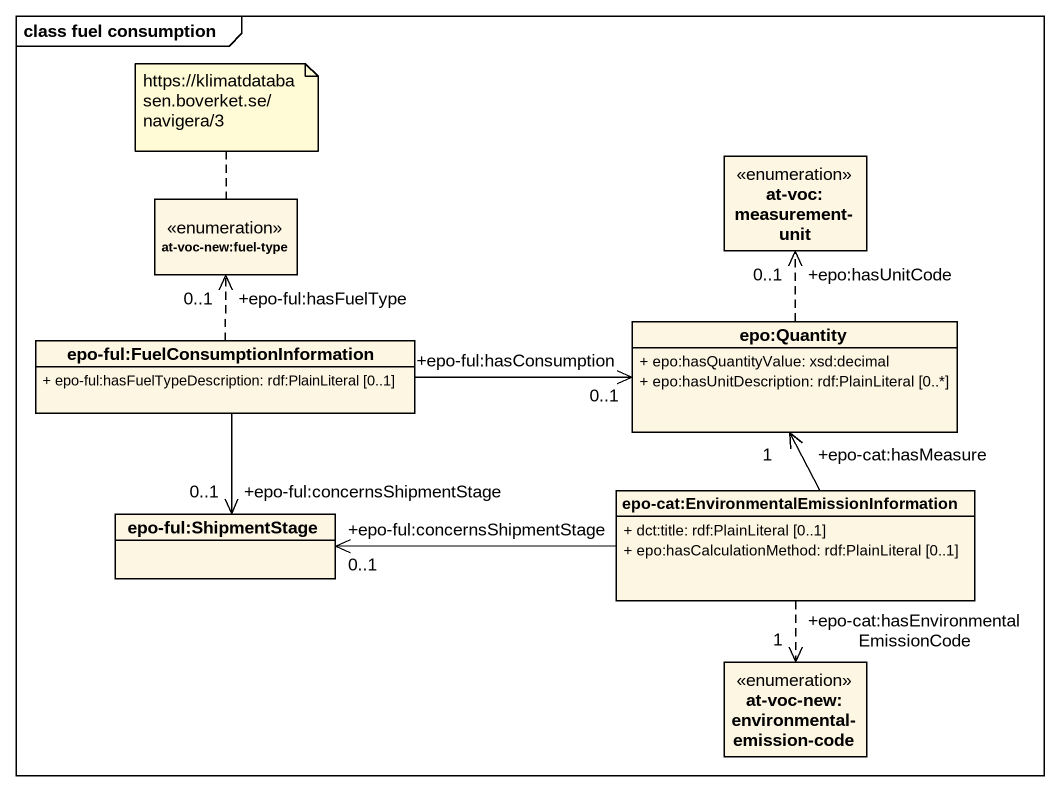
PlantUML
@startuml
mainframe class fuel consumption
hide circle
hide empty members
skinparam classAttributeIconSize 0
enum "at-voc:measurement-unit" as at_voc_measurement_unit
enum "at-voc-new:fuel-type" as at_voc_new_fuel_type
class "epo-ful:FuelConsumptionInformation" as epo_ful_FuelConsumptionInfor {
  + epo-ful:hasFuelTypeDescription: rdf:PlainLiteral [0..1]
}
class "epo:Quantity" as epo_Quantity {
  + epo:hasQuantityValue: xsd:decimal
  + epo:hasUnitDescription: rdf:PlainLiteral [0..*]
}
class "epo-ful:ShipmentStage" as epo_ful_ShipmentStage
class "epo-cat:EnvironmentalEmissionInformation" as epo_cat_EnvironmentalEmissio {
  + dct:title: rdf:PlainLiteral [0..1]
  + epo:hasCalculationMethod: rdf:PlainLiteral [0..1]
}
enum "at-voc-new:environmental-emission-code" as at_voc_new_environmental
epo_ful_FuelConsumptionInfor .up.> "+epo-ful:hasFuelType\n0..1" at_voc_new_fuel_type
epo_ful_FuelConsumptionInfor -right-> "+epo-ful:hasConsumption\n0..1" epo_Quantity
epo_ful_FuelConsumptionInfor --> "+epo-ful:concernsShipmentStage\n0..1" epo_ful_ShipmentStage
epo_Quantity .up.> "+epo:hasUnitCode\n0..1" at_voc_measurement_unit
epo_cat_EnvironmentalEmissio -up-> "+epo-cat:hasMeasure\n1" epo_Quantity
epo_cat_EnvironmentalEmissio -left-> "+epo-ful:concernsShipmentStage\n0..1" epo_ful_ShipmentStage
epo_cat_EnvironmentalEmissio ..> "+epo-cat:hasEnvironmentalEmissionCode\n1" at_voc_new_environmental
note top of at_voc_new_fuel_type : https://klimatdatabasen.boverket.se/navigera/3
@enduml
